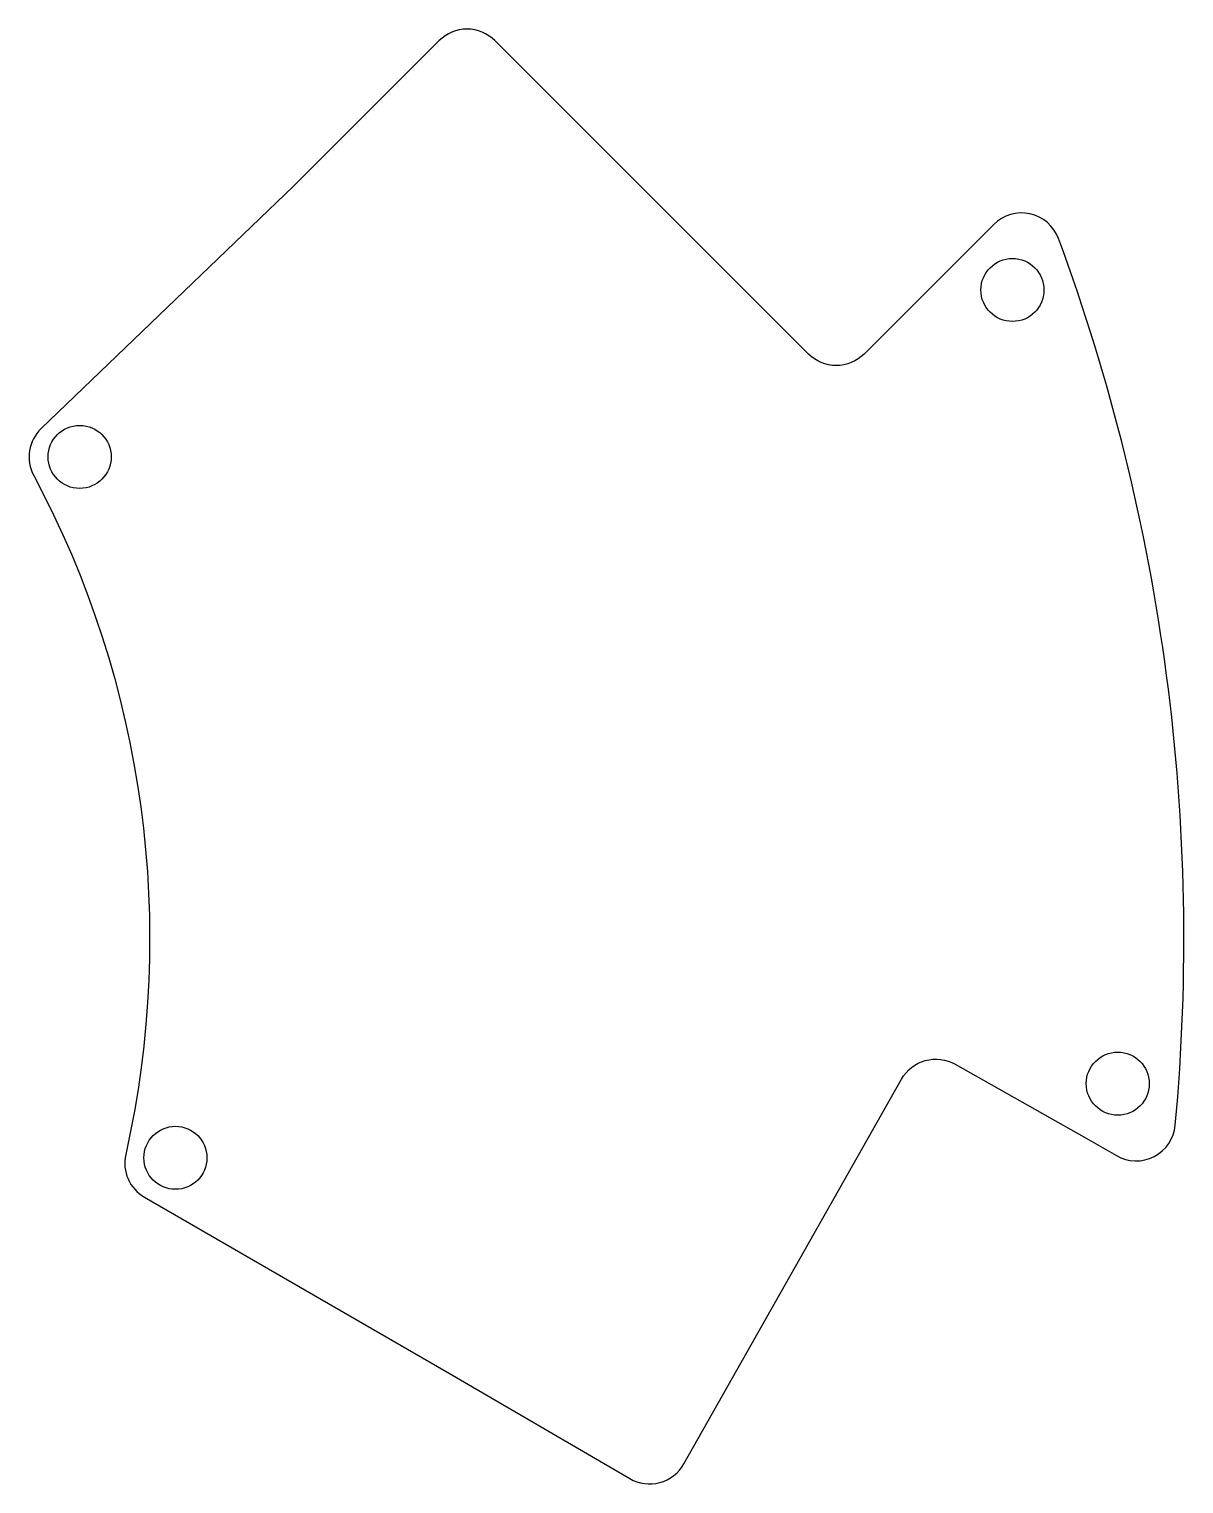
# Model space of a CAD drawing. Header units: millimetres. Extents: x 43.9 to 102.5, y -27.7 to 46.2.
import ezdxf

# ---------------------------------------------------------------- set-up
doc = ezdxf.new("R2010")
doc.units = ezdxf.units.MM
doc.layers.get('0').update_dxf_attribs({"linetype": 'CONTINUOUS'})

msp = doc.modelspace()

# ---------------------------------------------------------------- linework, layer by layer
msp.add_lwpolyline([(74.368, -27.41, 0.418355), (77.118, -26.668), (88.168, -7.125, -0.414214), (90.894, -6.369), (97.534, -10.124), (99.071, -11.011, 0.546933), (102.062, -9.463, 0.112144), (96.135, 35.556, 0.546933), (92.845, 36.277), (86.267, 29.698, -0.414214), (83.439, 29.698), (74.531, 38.606), (67.525, 45.613, 0.414214), (64.696, 45.613), (57.308, 38.225), (44.495, 25.916, 0.335685), (44.116, 23.532, -0.179629), (48.785, -10.956, 0.328096), (49.736, -13.127), (65.372, -22.154)], format="xyb", close=True)
for centre in [(93.795, 32.949), (46.447, 24.472), (99.141, -7.357), (51.308, -11.123)]:
    msp.add_circle(centre, 1.6)

doc.saveas('drawing.dxf')
